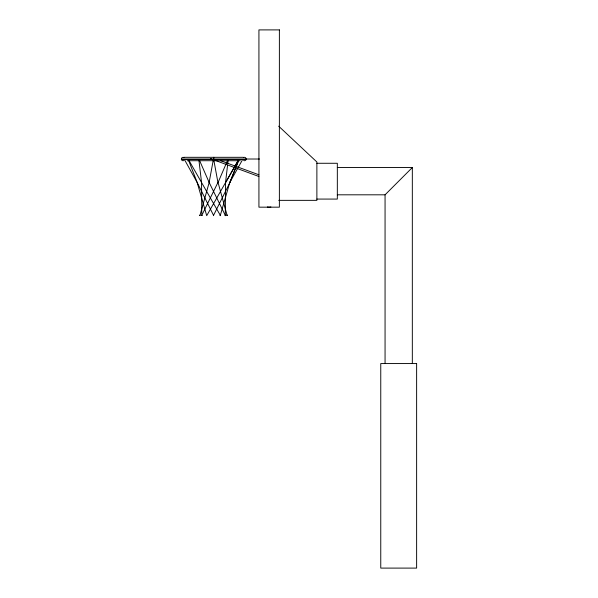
<?xml version="1.0" encoding="UTF-8"?>
<svg xmlns="http://www.w3.org/2000/svg" width="598" height="598" viewBox="0 0 598 598"><rect width="100%" height="100%" fill="white"/><g stroke="black" fill="none" stroke-linecap="round" stroke-linejoin="round"><path stroke-width="0.9" d="M188.811 160.204L220.326 215.362L229.781 182.42L242.265 160.204M227.591 165.041L225.536 182.465L225.297 215.362L209.151 182.465L199.485 160.324M227.808 163.202L228.13 160.451M218.053 182.495L227.113 215.362M243.588 160.496A1.704 1.704 0 0 0 246.084 159.457L246.144 159.016A1.704 1.704 0 0 0 243.588 157.543M213.202 160.451L209.136 182.412M199.971 215.362L209.173 182.502M225.633 182.51L238.064 160.929M238.52 160.324L229.924 182.465L213.546 215.362L197.161 182.465L184.819 160.204M238.781 160.242L229.909 182.405M218.046 182.54L227.599 160.324M213.882 160.451L217.934 182.465L201.788 215.362L201.548 182.465L198.955 160.451M238.273 160.204L206.714 215.669L197.161 182.465L188.564 160.324M385.06 363.562L385.06 194.813L412.328 167.537L337.332 167.537M184.117 157.311L243.393 157.311M183.93 160.496A1.704 1.704 0 0 1 181.426 159.457L181.373 159.016L259.569 159.016M181.373 159.457L246.084 159.457M187.181 160.72L240.329 160.72M316.88 163.276L337.332 163.276L337.332 199.074L316.88 199.074M337.332 194.813L385.06 194.813M278.758 200.352L316.88 200.352L316.88 161.998L278.653 126.163M211.812 159.128L210.481 158.418M220.662 160.705L258.859 174.78M215.527 160.518L258.867 176.492M412.328 167.537L412.328 363.562M213.755 157.311L213.755 160.72M213.546 215.048L213.546 215.669M181.373 159.016A1.704 1.704 0 0 1 183.93 157.543M270.916 206.938A6.817 6.817 0 0 1 267.388 206.938M206.669 215.392L206.669 215.392M220.243 215.138L220.37 215.699L220.251 215.317A0.807 0.404 -90 0 0 220.303 215.534L220.4 215.407A0.807 0.404 -90 0 0 220.348 215.183L220.236 215.175M201.646 215.459L201.877 215.557A0.815 0.703 -90 0 0 201.952 215.287L201.937 215.265A0.852 0.74 -90 0 1 201.87 215.527L201.631 215.437A0.815 0.703 -90 0 1 201.705 215.16L201.713 215.198A0.852 0.74 -90 0 0 201.646 215.459M199.792 215.422L200.128 215.138L199.807 215.347M225.14 215.138L225.409 215.676L225.14 215.138M226.934 215.108L226.934 215.265A0.845 0.845 0 0 0 227.016 215.534L227.292 215.459A0.845 0.845 0 0 0 227.21 215.19L226.948 215.056M279.378 29.9L258.927 29.9L258.927 207.17L279.378 207.17L279.378 29.9M416.627 363.562L380.762 363.562L380.762 568.1L416.627 568.1L416.627 363.562"/></g></svg>
